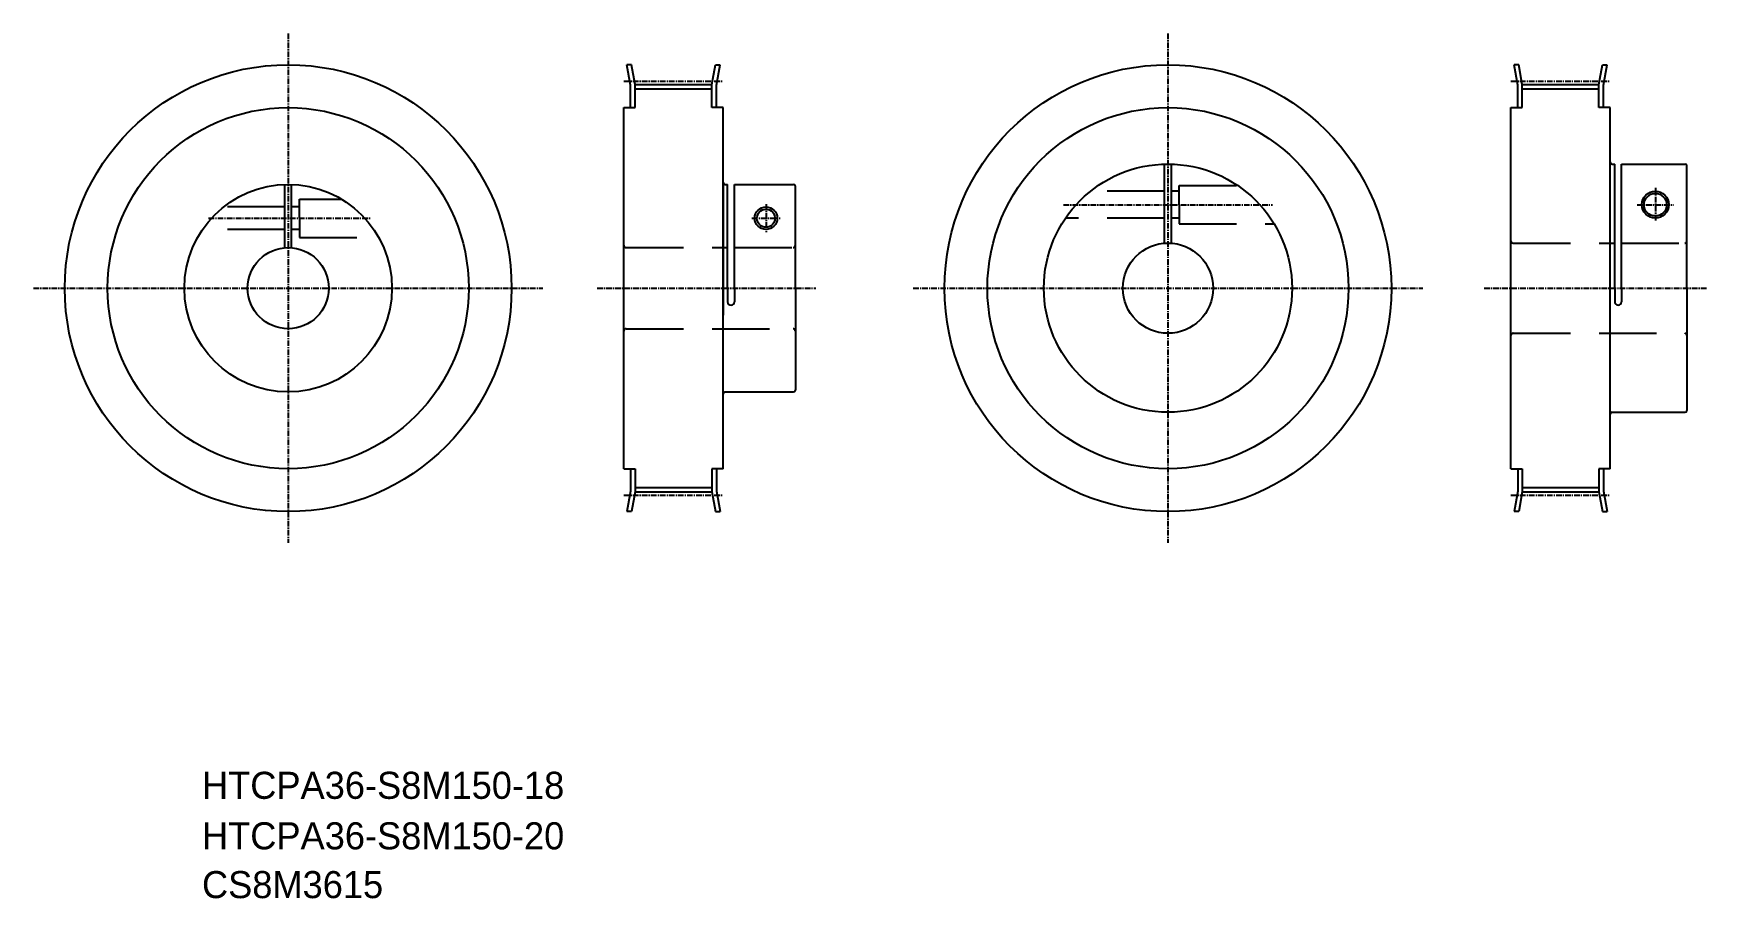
# Model space of a CAD drawing. Extents: x -323 to 48, y -61 to 131.
import ezdxf

# ---------------------------------------------------------------- set-up
doc = ezdxf.new("R2010")
doc.units = 0
doc.linetypes.add('CENTER', pattern=[2, 1.25, -0.25, 0.25, -0.25])
doc.linetypes.add('DASHED', pattern=[19.05, 12.7, -6.35])
doc.layers.get('0').update_dxf_attribs({"linetype": 'CONTINUOUS'})
doc.layers.add('CENTER', color=1, linetype='CENTER')

msp = doc.modelspace()

# ---------------------------------------------------------------- linework, layer by layer
at = {"color": 7, "linetype": 'CONTINUOUS'}
for p, q in [((-190.8, 123.84), (-191.83, 123.84)), ((-191.02, 119.36), (-191.83, 123.84)), ((-190.02, 119.49), (-190.8, 123.84)), ((-173.02, 119.49), (-172.23, 123.84)), ((-172.24, 123.84), (-171.2, 123.84)), ((-172.02, 119.36), (-171.2, 123.84)), ((5.53, 119.36), (4.72, 123.84)), ((5.75, 123.84), (4.72, 123.84)), ((6.53, 119.49), (5.75, 123.84)), ((23.53, 119.49), (24.32, 123.84)), ((24.32, 123.84), (25.35, 123.84)), ((24.53, 119.36), (25.35, 123.84)), ((-191.02, 114.34), (-191.02, 119.36)), ((-190.02, 119.49), (-173.02, 119.49)), ((-190.02, 114.34), (-190.02, 119.49)), ((-173.02, 114.34), (-173.02, 119.49)), ((-172.02, 114.34), (-172.02, 119.36)), ((5.53, 114.34), (5.53, 119.36)), ((6.53, 119.49), (23.53, 119.49)), ((6.53, 114.34), (6.53, 119.49)), ((23.53, 114.34), (23.53, 119.49)), ((24.53, 114.34), (24.53, 119.36)), ((-190.02, 118.49), (-173.02, 118.49)), ((6.53, 118.49), (23.53, 118.49)), ((-192.52, 34.34), (-192.52, 114.34)), ((-192.52, 114.34), (-190.02, 114.34)), ((-170.52, 114.34), (-173.02, 114.34)), ((-170.52, 34.34), (-170.52, 114.34)), ((4.03, 34.34), (4.03, 114.34)), ((4.03, 114.34), (6.53, 114.34)), ((26.03, 114.34), (23.53, 114.34)), ((26.03, 34.34), (26.03, 114.34)), ((-72.71, 84.32), (-72.71, 101.83)), ((-71.21, 84.32), (-71.21, 101.83)), ((26.44, 101.84), (27.03, 101.84)), ((27.03, 74.34), (27.03, 101.84)), ((28.53, 74.34), (28.53, 101.84)), ((28.53, 101.84), (42.62, 101.84)), ((43.03, 74.34), (43.03, 101.43)), ((-267.64, 83.31), (-267.64, 97.33)), ((-266.14, 83.31), (-266.14, 97.33)), ((-170.52, 97.84), (-170.52, 68.34)), ((-170.11, 97.34), (-169.52, 97.34)), ((-169.52, 74.34), (-169.52, 97.34)), ((-168.02, 74.34), (-168.02, 97.34)), ((-168.02, 97.34), (-154.93, 97.34)), ((-154.52, 74.34), (-154.52, 96.93)), ((-169.52, 74.34), (-169.52, 71.34)), ((-168.02, 74.34), (-168.02, 71.34)), ((-154.52, 74.34), (-154.52, 51.75)), ((27.03, 74.34), (27.03, 71.34)), ((28.53, 74.34), (28.53, 71.34)), ((43.03, 74.34), (43.03, 47.25)), ((-170.11, 51.34), (-154.93, 51.34)), ((26.44, 46.84), (42.62, 46.84)), ((-192.52, 34.34), (-190.02, 34.34)), ((-191.02, 34.34), (-191.02, 29.33)), ((-190.02, 34.34), (-190.02, 29.19)), ((-173.02, 34.34), (-173.02, 29.19)), ((-170.52, 34.34), (-173.02, 34.34)), ((-172.02, 34.34), (-172.02, 29.33)), ((4.03, 34.34), (6.53, 34.34)), ((5.53, 34.34), (5.53, 29.33)), ((6.53, 34.34), (6.53, 29.19)), ((23.53, 34.34), (23.53, 29.19)), ((26.03, 34.34), (23.53, 34.34)), ((24.53, 34.34), (24.53, 29.33)), ((-190.02, 30.19), (-173.02, 30.19)), ((6.53, 30.19), (23.53, 30.19)), ((-191.02, 29.33), (-191.83, 24.84)), ((-190.02, 29.19), (-190.8, 24.84)), ((-190.02, 29.19), (-173.02, 29.19)), ((-173.02, 29.19), (-172.23, 24.84)), ((-172.02, 29.33), (-171.2, 24.84)), ((5.53, 29.33), (4.72, 24.84)), ((6.53, 29.19), (5.75, 24.84)), ((6.53, 29.19), (23.53, 29.19)), ((23.53, 29.19), (24.32, 24.84)), ((24.53, 29.33), (25.35, 24.84)), ((-190.8, 24.84), (-191.83, 24.84)), ((-172.24, 24.84), (-171.2, 24.84)), ((5.75, 24.84), (4.72, 24.84)), ((24.32, 24.84), (25.35, 24.84))]:
    msp.add_line(p, q, dxfattribs=at)
at = {"color": 3, "linetype": 'DASHED'}
for p, q in [((-69.46, 97.09), (-56.51, 97.09)), ((-69.46, 92.84), (-69.46, 97.09)), ((-264.39, 89.84), (-264.39, 94.09)), ((-264.39, 94.09), (-255.11, 94.09)), ((-72.71, 95.84), (-89.1, 95.84)), ((-69.46, 95.84), (-71.21, 95.84)), ((-69.46, 92.84), (-69.46, 88.59)), ((-267.64, 92.34), (-281.21, 92.34)), ((-264.39, 92.34), (-266.14, 92.34)), ((-264.39, 89.84), (-264.39, 85.59)), ((-72.71, 89.84), (-94.67, 89.84)), ((-69.46, 89.84), (-71.21, 89.84)), ((-267.64, 87.34), (-285.87, 87.34)), ((-264.39, 87.34), (-266.14, 87.34)), ((-264.39, 85.59), (-246.83, 85.59)), ((-69.46, 88.59), (-48.44, 88.59)), ((-192.02, 83.34), (-169.52, 83.34)), ((-168.02, 83.34), (-155.02, 83.34)), ((4.53, 84.34), (27.03, 84.34)), ((28.53, 84.34), (42.53, 84.34)), ((-192.02, 65.34), (-155.02, 65.34)), ((4.53, 64.34), (42.53, 64.34))]:
    msp.add_line(p, q, dxfattribs=at)
at = {"color": 7, "linetype": 'CONTINUOUS'}
for centre, radius in [((-266.89, 74.34), 49.5), ((-71.96, 74.34), 49.5), ((-266.89, 74.34), 40), ((-71.96, 74.34), 40), ((-71.96, 74.34), 27.5), ((-266.89, 74.34), 23), ((36.03, 92.84), 3), ((-161.02, 89.84), 2.5), ((-266.89, 74.34), 9), ((-71.96, 74.34), 10)]:
    msp.add_circle(centre, radius, dxfattribs=at)
at = {"color": 3, "linetype": 'CONTINUOUS'}
for centre, radius in [((36.03, 92.84), 2.5), ((-161.02, 89.84), 2)]:
    msp.add_circle(centre, radius, dxfattribs=at)
at = {"color": 7, "linetype": 'CONTINUOUS'}
for centre, radius, start, end in [((26.44, 102.25), 0.41, 180, 270), ((42.62, 101.43), 0.41, 0, 90), ((-170.11, 97.75), 0.41, 180, 270), ((-154.93, 96.93), 0.41, 0, 90), ((-168.77, 71.34), 0.75, 180, 0), ((27.78, 71.34), 0.75, 180, 0), ((-170.11, 50.93), 0.41, 90, 180), ((-154.93, 51.75), 0.41, 270, 0), ((26.44, 46.43), 0.41, 90, 180), ((42.62, 47.25), 0.41, 270, 0)]:
    msp.add_arc(centre, radius, start, end, dxfattribs=at)
at = {"color": 3, "linetype": 'DASHED'}
for centre, start, end in [((-192.02, 83.84), 180, 270), ((-155.02, 83.84), 270, 0), ((4.53, 84.84), 180, 270), ((42.53, 84.84), 270, 0), ((-192.02, 64.84), 90, 180), ((-155.02, 64.84), 0, 90), ((4.53, 63.84), 90, 180), ((42.53, 63.84), 0, 90)]:
    msp.add_arc(centre, 0.5, start, end, dxfattribs=at)
at = {"layer": 'CENTER', "color": 1, "linetype": 'CENTER'}
for p, q in [((-266.89, 130.78), (-266.89, 17.91)), ((-71.96, 130.78), (-71.96, 17.91)), ((-192.52, 120.18), (-170.52, 120.18)), ((4.03, 120.18), (26.03, 120.18)), ((36.03, 96.59), (36.03, 89.1)), ((-161.02, 92.96), (-161.02, 86.72)), ((-95.11, 92.84), (-48.8, 92.84)), ((32, 92.84), (40.06, 92.84)), ((-284.51, 89.84), (-248.76, 89.84)), ((-164.14, 89.84), (-157.9, 89.84)), ((-323.33, 74.34), (-210.46, 74.34)), ((-198.44, 74.34), (-149.96, 74.34)), ((-128.39, 74.34), (-15.52, 74.34)), ((-1.89, 74.34), (47.59, 74.34)), ((-192.52, 28.51), (-170.52, 28.51)), ((4.03, 28.51), (26.03, 28.51))]:
    msp.add_line(p, q, dxfattribs=at)

# ---------------------------------------------------------------- texts
at = {"color": 7, "linetype": 'CONTINUOUS'}
for s, p in [('HTCPA36-S8M150-18', (-285.99, -38.81)), ('HTCPA36-S8M150-20', (-285.99, -50)), ('CS8M3615', (-285.99, -60.81))]:
    msp.add_text(s, height=6, dxfattribs=at).set_placement(p)

doc.saveas('drawing.dxf')
